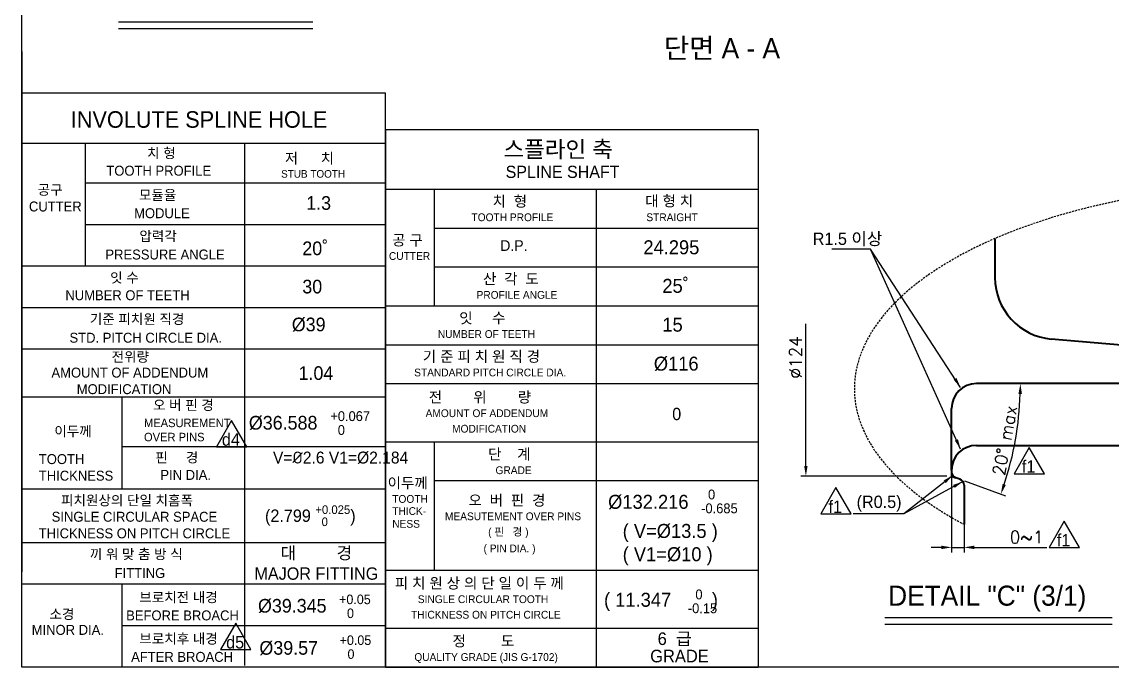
# Model space of a CAD drawing. Extents: x 3807 to 5911, y -3458 to 20.
# Drawn here: x 5060.3 to 5325, y -3457.6 to -3301 of the extents above; entities that cross this region are included whole.
import ezdxf

# ---------------------------------------------------------------- set-up
doc = ezdxf.new("R2010")
doc.units = 0
doc.header["$MEASUREMENT"] = 0
doc.header["$PDSIZE"] = 0.01
doc.linetypes.add('HIDDENX2', pattern=[0.75, 0.5, -0.25])
doc.layers.get('0').update_dxf_attribs({"linetype": 'CONTINUOUS'})
doc.layers.get('DEFPOINTS').update_dxf_attribs({"linetype": 'CONTINUOUS'})
for name, color, linetype in [('5', 5, 'CONTINUOUS'), ('DT', 7, 'CONTINUOUS'), ('치수', 4, 'CONTINUOUS')]:
    doc.layers.add(name, color=color, linetype=linetype)
doc.layers.add('외형선', color=3, linetype='CONTINUOUS', lineweight=40)
doc.styles.get("Standard").update_dxf_attribs({"font": 'Dotum.ttf', "height": 5})
doc.styles.add('글씨', font='Dotum.ttf', dxfattribs={"height": 3})
doc.styles.add('치수', font='romans.shx', dxfattribs={"height": 3})
doc.styles.add('치수선', font='romans.shx', dxfattribs={"height": 3})
doc.dimstyles.get("Standard").update_dxf_attribs({"dimtxt": 0.18, "dimasz": 0.18, "dimexe": 0.18, "dimexo": 0.0625, "dimgap": 0.09, "dimtad": 0, "dimtih": 1, "dimtoh": 1, "dimdec": 4, "dimzin": 0, "dimdsep": 46, "dimtxsty": 'STANDARD', "dimcen": 0.09, "dimadec": 0, "dimazin": 0, "dimtfac": 1, "dimtdec": 4, "dimtofl": 0, "dimtmove": 0, "dimatfit": 3, "dimfxl": 1, "dimtolj": 1, "dimtzin": 0, "dimarcsym": 0})

# ---------------------------------------------------------------- blocks, each defined once
blk = doc.blocks.new('*D450')
at = {"layer": 'DEFPOINTS', "color": 0, "transparency": 16777216}
for p in [(5292.02, -3388.82), (5328.02, -3388.82), (5302.17, -3397.92), (5287.01, -3411.65), (5288.03, -3412.03)]:
    blk.add_point(p, dxfattribs=at)
at = {"layer": '치수', "color": 4, "lineweight": -2, "transparency": 16777216}
blk.add_line((5289.16, -3412.44), (5299.1, -3416.05), dxfattribs=at)
blk.add_arc((5224.26, -3388.82), 78.44, 341.8262, 358.1738, dxfattribs=at)
at = {"layer": '치수', "color": 4, "transparency": 16777216}
for points in [[(5302.24, -3391.31), (5303.08, -3391.32), (5302.7, -3388.82)], [(5299.18, -3413.42), (5298.39, -3413.14), (5297.97, -3415.64)]]:
    blk.add_solid(points, dxfattribs=at)
at = {"layer": '치수', "color": 4, "transparency": 16777216, "insert": (5298.93, -3402.63), "char_height": 3, "attachment_point": 5, "rotation": 79.5181, "style": '치수'}
blk.add_mtext('\\A1;20° max', dxfattribs=at)
blk = doc.blocks.new('*D451')
at = {"layer": 'DEFPOINTS', "color": 0, "transparency": 16777216}
for p in [(5286.02, -3410.24), (5289.02, -3413.44), (5286.02, -3428.57)]:
    blk.add_point(p, dxfattribs=at)
at = {"layer": '치수', "color": 4, "lineweight": -2, "transparency": 16777216}
for p, q in [((5286.02, -3411.44), (5286.02, -3429.77)), ((5289.02, -3414.64), (5289.02, -3429.77)), ((5283.52, -3428.57), (5281.02, -3428.57)), ((5286.02, -3428.57), (5289.02, -3428.57)), ((5291.52, -3428.57), (5309.09, -3428.57))]:
    blk.add_line(p, q, dxfattribs=at)
at = {"layer": '치수', "color": 4, "transparency": 16777216}
for points in [[(5283.52, -3428.15), (5283.52, -3428.98), (5286.02, -3428.57)], [(5291.52, -3428.15), (5291.52, -3428.98), (5289.02, -3428.57)]]:
    blk.add_solid(points, dxfattribs=at)
at = {"layer": '치수', "color": 4, "transparency": 16777216, "insert": (5304.24, -3426.07), "char_height": 3, "attachment_point": 5, "style": '치수'}
blk.add_mtext('\\A1;0~1', dxfattribs=at)

msp = doc.modelspace()

# ---------------------------------------------------------------- linework, layer by layer
at = {"color": 0}
for p, q in [((5060.2768, -3457.6498), (5060.2768, -3056.2294)), ((5627.9421, -3457.6498), (5060.2768, -3457.6498))]:
    msp.add_line(p, q, dxfattribs=at)
at = {"color": 131}
for p, q in [((5083.7107, -3301.0266), (5130.9601, -3301.0266)), ((5083.7107, -3302.6298), (5130.9601, -3302.6298)), ((5060.2768, -3318.2533), (5148.5966, -3318.2533)), ((5148.5966, -3457.6498), (5148.5966, -3318.2533)), ((5148.5966, -3327.1237), (5148.5966, -3457.6498)), ((5148.5966, -3327.1237), (5239.0142, -3327.1237)), ((5239.0142, -3327.1237), (5239.0142, -3457.6498)), ((5148.5966, -3330.5202), (5060.2768, -3330.5202)), ((5075.647, -3330.5202), (5075.647, -3360.3045)), ((5114.3569, -3330.5202), (5114.3569, -3457.2288)), ((5148.5966, -3340.1741), (5075.647, -3340.1741)), ((5148.5966, -3341.633), (5239.0142, -3341.633)), ((5160.3902, -3341.633), (5160.3902, -3369.9377)), ((5199.7022, -3341.633), (5199.7022, -3457.6498)), ((5148.5966, -3350.2389), (5075.647, -3350.2389)), ((5160.3902, -3351.0679), (5239.0142, -3351.0679)), ((5148.5966, -3360.3045), (5060.2768, -3360.3045)), ((5160.3902, -3360.5028), (5239.0142, -3360.5028)), ((5148.5966, -3370.3952), (5060.2768, -3370.3952)), ((5148.5966, -3369.9377), (5239.0142, -3369.9377)), ((5148.5966, -3379.3725), (5239.0142, -3379.3725)), ((5148.5966, -3380.4349), (5060.2768, -3380.4349)), ((5148.5966, -3388.8074), (5239.0142, -3388.8074)), ((5148.5966, -3392.0709), (5060.2768, -3392.0709)), ((5084.597, -3392.0756), (5084.597, -3414.4058)), ((5148.5966, -3404.1339), (5084.597, -3404.1339)), ((5148.5966, -3402.9597), (5239.0142, -3402.9597)), ((5160.3902, -3402.9597), (5160.3902, -3434.0626)), ((5148.5966, -3414.4058), (5060.2768, -3414.4058)), ((5148.5966, -3414.4058), (5060.2768, -3414.4058)), ((5160.3902, -3412.3012), (5239.0142, -3412.3012)), ((5148.5966, -3427.4554), (5060.2768, -3427.4554)), ((5148.5966, -3434.0626), (5239.0142, -3434.0626)), ((5084.597, -3437.5202), (5084.597, -3457.6498)), ((5269.7835, -3445.5928), (5324.9528, -3445.5928)), ((5148.5966, -3447.585), (5084.597, -3447.585)), ((5148.5966, -3447.585), (5084.597, -3447.585)), ((5148.5966, -3448.2149), (5239.0142, -3448.2149)), ((5269.7835, -3447.1959), (5324.9528, -3447.1959)), ((5148.5966, -3457.6498), (5084.597, -3457.6498)), ((5148.5966, -3457.6498), (5239.0142, -3457.6498))]:
    msp.add_line(p, q, dxfattribs=at)
at = {"color": 5}
msp.add_line((5292.0212, -3403.815), (5292.0212, -3403.815), dxfattribs=at)
at = {"layer": '5', "color": 1}
for points in [[(5114.8795, -3404.1339), (5111.1954, -3397.7529), (5107.5113, -3404.1339)], [(5308.5555, -3410.6868), (5304.8714, -3404.3057), (5301.1873, -3410.6868)], [(5261.602, -3420.4327), (5257.9179, -3414.0517), (5254.2338, -3420.4327)], [(5317.0314, -3428.5651), (5313.3473, -3422.1841), (5309.6632, -3428.5651)], [(5115.9111, -3453.3584), (5112.2271, -3446.9773), (5108.543, -3453.3584)]]:
    msp.add_lwpolyline(points, close=True, dxfattribs=at)
at = {"layer": 'DT', "color": 131}
for p, q in [((5060.2768, -3308.1885), (5060.2768, -3434.5354)), ((5148.5966, -3437.5202), (5060.2768, -3437.5202)), ((5148.5966, -3457.6498), (5060.2768, -3457.6498))]:
    msp.add_line(p, q, dxfattribs=at)
at = {"layer": '외형선'}
for p, q in [((5296.5212, -3353.588), (5296.5212, -3363.0517)), ((5331.0212, -3379.815), (5310.2139, -3377.9946)), ((5328.0212, -3388.815), (5292.0212, -3388.815)), ((5286.0212, -3409.815), (5286.0212, -3394.815)), ((5292.0212, -3403.815), (5328.0212, -3403.815)), ((5286.0212, -3409.815), (5286.0212, -3410.2434)), ((5288.0343, -3412.0264), (5287.0082, -3411.653)), ((5289.0212, -3413.436), (5289.0212, -3422.9707))]:
    msp.add_line(p, q, dxfattribs=at)
at = {"layer": '외형선', "color": 131}
for p, q in [((5286.0212, -3410.2434), (5286.0212, -3411.2938)), ((5286.0212, -3411.2938), (5287.0082, -3411.653))]:
    msp.add_line(p, q, dxfattribs=at)
at = {"layer": '외형선'}
for centre, radius, start, end in [((5311.5212, -3363.0517), 15, 180, 265), ((5292.0212, -3394.815), 6, 90, 180), ((5287.5212, -3410.2434), 1.5, 180, 250), ((5287.5212, -3413.436), 1.5, 0, 70)]:
    msp.add_arc(centre, radius, start, end, dxfattribs=at)
at = {"layer": '외형선', "color": 3}
msp.add_arc((5292.0212, -3409.815), 6, 90, 180, dxfattribs=at)
at = {"layer": '치수', "color": 4}
for p, q in [((5250.6208, -3408.7938), (5250.6208, -3374.2867)), ((5284.8212, -3411.2938), (5249.4208, -3411.2938))]:
    msp.add_line(p, q, dxfattribs=at)
at = {"layer": '치수', "color": 131, "linetype": 'HIDDENX2'}
msp.add_ellipse((5369.554, -3390.0765), major_axis=(107.1583, 0), ratio=0.46531698, start_param=1.93862181, end_param=3.86200981, dxfattribs=at)
at = {"layer": '치수', "color": 4}
msp.add_solid([(5250.2041, -3408.7938), (5251.0374, -3408.7938), (5250.6208, -3411.2938)], dxfattribs=at)

# ---------------------------------------------------------------- texts
at = {"color": 131, "style": '글씨'}
for s, p in [('단면 A - A', (5216.1688, -3309.8167)), ('DETAIL "C" (3/1)', (5270.6015, -3442.7227))]:
    msp.add_text(s, height=4.875, dxfattribs=at).set_placement(p)
at = {"color": 131}
for s, height, p in [('스플라인 축', 3.99567, (5177.2349, -3333.8986)), ('저      치', 2.5344, (5124.1594, -3335.36)), ('STUB TOOTH', 1.8432, (5123.2237, -3338.8186)), ('SPLINE SHAFT', 2.971987, (5177.7326, -3338.89)), ('1.3', 3.31776, (5129.3191, -3346.6256)), ('치  형', 2.59459, (5174.5536, -3345.835)), ('대 형 치', 2.59459, (5211.6237, -3345.7739)), ('TOOTH PROFILE', 1.886976, (5169.4477, -3349.3757)), ('STRAIGHT', 1.88698, (5211.9014, -3349.3757)), ('20˚', 3.31776, (5128.3737, -3357.6332)), ('공 구', 2.59459, (5150.1773, -3355.2651)), ('D.P.', 2.59459, (5176.447, -3356.5991)), ('24.295', 3.39656, (5211.1745, -3357.417)), ('CUTTER', 1.88698, (5149.4085, -3358.7807)), ('산  각  도', 2.59459, (5172.24, -3364.6734)), ('30', 3.31776, (5128.3737, -3366.9167)), ('25˚', 3.39656, (5215.7882, -3366.7788)), ('PROFILE ANGLE', 1.886976, (5170.6789, -3368.2141)), ('잇     수', 2.59459, (5166.4764, -3374.1796)), ('Ø39', 3.31776, (5125.8199, -3376.1119)), ('15', 3.39656, (5215.7882, -3376.2013)), ('NUMBER OF TEETH', 1.886976, (5161.2789, -3377.7204)), ('기 준 피 치 원 직 경', 2.594592, (5157.6342, -3383.5192)), ('Ø116', 3.39656, (5213.7169, -3385.6613)), ('1.04', 3.31776, (5127.4603, -3387.9166)), ('STANDARD PITCH CIRCLE DIA.', 1.886976, (5155.5331, -3387.06)), ('전        위        량', 2.594592, (5159.0776, -3393.398)), ('+0.067', 2.39118, (5135.1671, -3397.9051)), ('AMOUNT OF ADDENDUM', 1.886976, (5158.3089, -3396.9387)), ('Ø36.588', 3.31776, (5115.3976, -3399.9699)), ('  0', 2.39118, (5135.2389, -3401.2643)), ('MODIFICATION', 1.886976, (5164.7486, -3400.7053)), ('단    계', 2.59459, (5173.4875, -3407.2416)), ('GRADE', 1.88698, (5175.2778, -3410.7823)), ('이두께', 2.59459, (5149.0799, -3414.2342)), ('  0', 2.39118, (5225.1305, -3416.9233)), ('TOOTH', 1.88698, (5150.2133, -3417.7498)), ('오  버  핀  경', 2.59459, (5168.716, -3418.4289)), ('Ø132.216', 3.39656, (5202.6203, -3419.2071)), ('THICK-', 1.88698, (5150.2133, -3420.6927)), ('MEASUTEMENT OVER PINS', 1.886976, (5163.0034, -3421.9696)), ('-0.685', 2.39118, (5225.2023, -3420.2825)), ('NESS', 1.88698, (5150.2133, -3423.797)), ('( V=Ø13.5 )', 3.396557, (5206.1509, -3426.2731)), ('( 핀   경 )', 1.88698, (5173.4961, -3425.7362)), ('( PIN DIA. )', 1.886976, (5172.3764, -3429.7539)), ('( V1=Ø10 )', 3.39656, (5206.1509, -3431.9157)), ('피 치 원 상 의 단 일 이 두 께', 2.594592, (5150.8326, -3438.5502)), ('Ø39.345', 3.31776, (5117.6139, -3444.4024)), ('+0.05', 2.32243, (5137.3017, -3442.3491)), ('SINGLE CIRCULAR TOOTH', 1.886976, (5156.4153, -3442.0909)), ('( 11.347        )', 3.396557, (5201.6245, -3442.9857)), ('0', 2.3912, (5223.8049, -3441.1795)), ('0', 2.3224, (5139.2219, -3445.7218)), ('THICKNESS ON PITCH CIRCLE', 1.886976, (5154.766, -3445.8575)), ('-0.15', 2.39118, (5221.9668, -3444.5387)), ('6  급', 3.0569, (5214.6393, -3452.2651)), ('Ø39.57', 3.31776, (5117.96, -3454.6231)), ('+0.05', 2.32243, (5137.4268, -3452.2562)), ('정         도', 2.594592, (5164.8481, -3452.5902)), ('0', 2.3224, (5139.347, -3455.6288)), ('QUALITY GRADE (JIS G-1702)', 1.886976, (5155.5735, -3456.1309)), ('GRADE', 3.0569, (5212.833, -3456.4727))]:
    msp.add_text(s, height=height, dxfattribs=at).set_placement(p)
at = {"color": 131, "attachment_point": 1, "style": '치수선'}
for s, insert, char_height, width in [('{\\f굴림|b0|i0|c129|p50;INVOLUTE SPLINE HOLE}', (5072.1715, -3322.6831), 4.022461, 68.750561), ('{\\f굴림|b0|i0|c129|p50;치 형}', (5090.6989, -3331.6542), 2.413476, 8.197202), ('{\\f굴림|b0|i0|c129|p50;TOOTH PROFILE}', (5080.8034, -3335.9218), 2.413476, 25.531296), ('{\\f굴림|b0|i0|c129|p50;공구}', (5064.1318, -3340.5494), 2.413476, 10.744153), ('{\\f굴림|b0|i0|c129|p50;모듈율}', (5088.7039, -3341.8184), 2.413476, 10.74416), ('{\\f굴림|b0|i0|c129|p50;CUTTER}', (5062.0118, -3344.6057), 2.413476, 15.974498), ('{\\f굴림|b0|i0|c129|p50;MODULE}', (5087.5425, -3346.2404), 2.413476, 25.531281), ('{\\f굴림|b0|i0|c129|p50;압력각}', (5088.8202, -3351.7953), 2.413476, 10.299356), ('{\\f굴림|b0|i0|c129|p50;PRESSURE ANGLE}', (5080.5755, -3356.2676), 2.413476, 29.838734), ('{\\f굴림|b0|i0|c129|p50;잇 수}', (5081.7256, -3361.8714), 2.413476, 8.197211), ('{\\f굴림|b0|i0|c129|p50;NUMBER OF TEETH}', (5070.8557, -3366.1554), 2.413476, 32.719168), ('{\\f굴림|b0|i0|c129|p50;기준 피치원 직경}', (5076.7847, -3371.9379), 2.413476, 25.000536), ('{\\fGulim|b0|i0|c129|p50;STD. PITCH CIRCLE DIA.}', (5071.8517, -3376.4686), 2.413476, 47.128762), ('{\\f굴림|b0|i0|c129|p50;전위량}', (5082.0816, -3381.0941), 2.413476, 10.409239), ('{\\f굴림|b0|i0|c129|p50;AMOUNT OF ADDENDUM\\P       MODIFICATION}', (5067.4768, -3384.9273), 2.413476, 39.175307), ('{\\fGulim|b0|i0|c129|p2;오 버 핀 경}', (5092.145, -3392.803), 2.413476, 16.392238), ('{\\f굴림|b0|i0|c129|p50;이두께}', (5068.1741, -3399.1658), 2.413476, 11.422081), ('{\\fGulim|b0|i0|c129|p50;MEASUREMENT \\POVER PINS}', (5089.9431, -3397.3173), 2.063522, 32.918607), ('{\\f굴림|b0|i0|c129|p50;TOOTH\\PTHICKNESS}', (5064.4094, -3405.9295), 2.413476, 29.838773), ('{\\fGulim|b0|i0|c129|p50; 핀     경}', (5091.8, -3405.537), 2.413476, 23.436017), ('{\\fGulim|b0|i0|c129|p50;V=\\fISOCPEUR|b0|i0|c0|p34;%%C\\fGulim|b0|i0|c129|p50;2.6 V1=Ø2.184}', (5121.2523, -3405.3161), 2.896172, 33.030955), ('{\\f굴림|b0|i0|c129|p50;PIN DIA.}', (5093.9247, -3409.7717), 2.413476, 16.198604), ('{\\fGulim|b0|i0|c129|p50;피치원상의 단일 치홈폭}', (5069.7933, -3415.9486), 2.413476, 50.197325), ('\\pxqc;{\\fGulim|b0|i0|c129|p50;SINGLE CIRCULAR SPACE THICKNESS ON PITCH CIRCLE}', (5062.4571, -3419.9282), 2.413476, 50.329123), ('{\\fGulim|b0|i0|c129|p50;끼 워 맞 춤 방 식}', (5076.7847, -3428.9981), 2.413476, 25.000536), ('{\\fGulim|b0|i0|c129|p50;FITTING}', (5082.8239, -3433.5904), 2.413476, 37.005137), ('{\\f굴림|b0|i0|c129|p50;브로치전 내경}', (5088.8011, -3439.4682), 2.413476, 23.436017), ('{\\f굴림|b0|i0|c129|p50;소경}', (5066.9866, -3443.5523), 2.413476, 12.187162), ('{\\f굴림|b0|i0|c129|p50;BEFORE BROACH}', (5085.6102, -3443.8753), 2.413476, 31.162538), ('{\\f굴림|b0|i0|c129|p50;MINOR DIA.}', (5062.6827, -3447.3842), 2.413476, 24.714355), ('{\\f굴림|b0|i0|c129|p50;브로치후 내경}', (5088.8011, -3449.533), 2.413476, 23.436017), ('{\\fGulim|b0|i0|c129|p50;AFTER BROACH}', (5086.8193, -3453.9401), 2.413476, 31.162538)]:
    msp.add_mtext(s, dxfattribs=dict(at, insert=insert, char_height=char_height, width=width))
at = {"layer": '5', "color": 1, "char_height": 3, "attachment_point": 1, "style": '글씨'}
for s, insert in [('\\pxqc;d4', (5106.4781, -3400.8892)), ('\\pxqc;f1', (5300.1541, -3407.4421)), ('\\pxqc;f1', (5253.2006, -3417.188)), ('\\pxqc;f1', (5308.63, -3425.3204)), ('\\pxqc;d5', (5107.5098, -3450.1136))]:
    msp.add_mtext_dynamic_manual_height_columns(s, width=9.116457, gutter_width=15, heights=[0], dxfattribs=dict(at, insert=insert))
at = {"layer": '치수', "color": 131, "char_height": 3, "attachment_point": 1, "style": '글씨'}
for s, width, insert in [('R1.5 이상', 25.612539, (5252.2947, -3352.152)), ('0', 17.888635, (5218.1812, -3394.6799)), ('\\A1;(2.799 {\\H0.7x;\\S+0.025^   0;\\H1.4286x;)}', 27.506208, (5119.3183, -3418.3564)), ('\\A1;\\pxqc;대         경\\PMAJOR FITTING', 41.7064, (5110.936, -3428.4224))]:
    msp.add_mtext_dynamic_manual_height_columns(s, width=width, gutter_width=15, heights=[0], dxfattribs=dict(at, insert=insert))
at = {"layer": '치수', "color": 4, "insert": (5248.1208, -3382.4409), "char_height": 3, "attachment_point": 5, "rotation": 90, "style": '치수'}
msp.add_mtext('\\A1;%%C124', dxfattribs=at)
at = {"layer": '치수', "insert": (5262.9512, -3416.0083), "char_height": 3, "attachment_point": 1, "style": '글씨'}
msp.add_mtext_dynamic_manual_height_columns('(R0.5)', width=17.888635, gutter_width=15, heights=[0], dxfattribs=at)

# ---------------------------------------------------------------- dimensions: what is measured, and where the dimension line sits
at = {"layer": '치수', "color": 131}
dim = msp.add_angular_dim_2l(base=(5302.1684, -3397.921), line1=((5328.0212, -3388.815), (5292.0212, -3388.815)), line2=((5288.0343, -3412.0264), (5287.0082, -3411.653)), text='<> max', dimstyle='Standard', override={"dimtxt": 3, "dimasz": 2.5, "dimexe": 1.2, "dimexo": 1.2, "dimgap": 1, "dimtad": 1, "dimtih": 0, "dimtoh": 0, "dimdec": 3, "dimlfac": 0.3333, "dimzin": 8, "dimtxsty": '치수', "dimcen": 0.12, "dimclrd": 4, "dimclre": 4, "dimclrt": 4, "dimazin": 2, "dimtdec": 3, "dimtofl": 1}, dxfattribs=at)
dim.commit()
dim.dimension.update_dxf_attribs({"geometry": '*D450', "text_midpoint": (5301.3898, -3403.0847), "dimtype": 162})
dim = msp.add_linear_dim(base=(5286.0212, -3428.5651), p1=(5289.0212, -3413.436), p2=(5286.0212, -3410.2434), text='0~<>', dimstyle='Standard', override={"dimtxt": 3, "dimasz": 2.5, "dimexe": 1.2, "dimexo": 1.2, "dimgap": 1, "dimtad": 1, "dimtih": 0, "dimtoh": 0, "dimdec": 3, "dimlfac": 0.3333, "dimzin": 8, "dimtxsty": '치수', "dimcen": 0.12, "dimclrd": 4, "dimclre": 4, "dimclrt": 4, "dimazin": 2, "dimtdec": 3, "dimtofl": 1}, dxfattribs=at)
dim.commit()
dim.dimension.update_dxf_attribs({"geometry": '*D451', "text_midpoint": (5304.2355, -3428.5651), "dimtype": 160})

# ---------------------------------------------------------------- leaders
for points in [[(5288.1969, -3389.751), (5266.3287, -3356.2104), (5256.8989, -3356.2104)], [(5288.1969, -3404.751), (5266.3287, -3356.2104)], [(5286.2925, -3411.1038), (5274.3753, -3420.4327)], [(5288.75, -3412.5756), (5274.3753, -3420.4327), (5262.0799, -3420.4327)]]:
    msp.add_leader(points, dimstyle='Standard', override={"dimtxt": 3, "dimasz": 2.5, "dimexe": 1.2, "dimexo": 1.2, "dimgap": 1, "dimtad": 0, "dimtih": 0, "dimtoh": 0, "dimdec": 3, "dimlfac": 0.3333, "dimzin": 8, "dimtxsty": '치수', "dimcen": 0.12, "dimclrd": 4, "dimclre": 4, "dimclrt": 4, "dimazin": 2, "dimtdec": 3, "dimtofl": 1, "dimtmove": 2}, dxfattribs=at)

doc.saveas('drawing.dxf')
